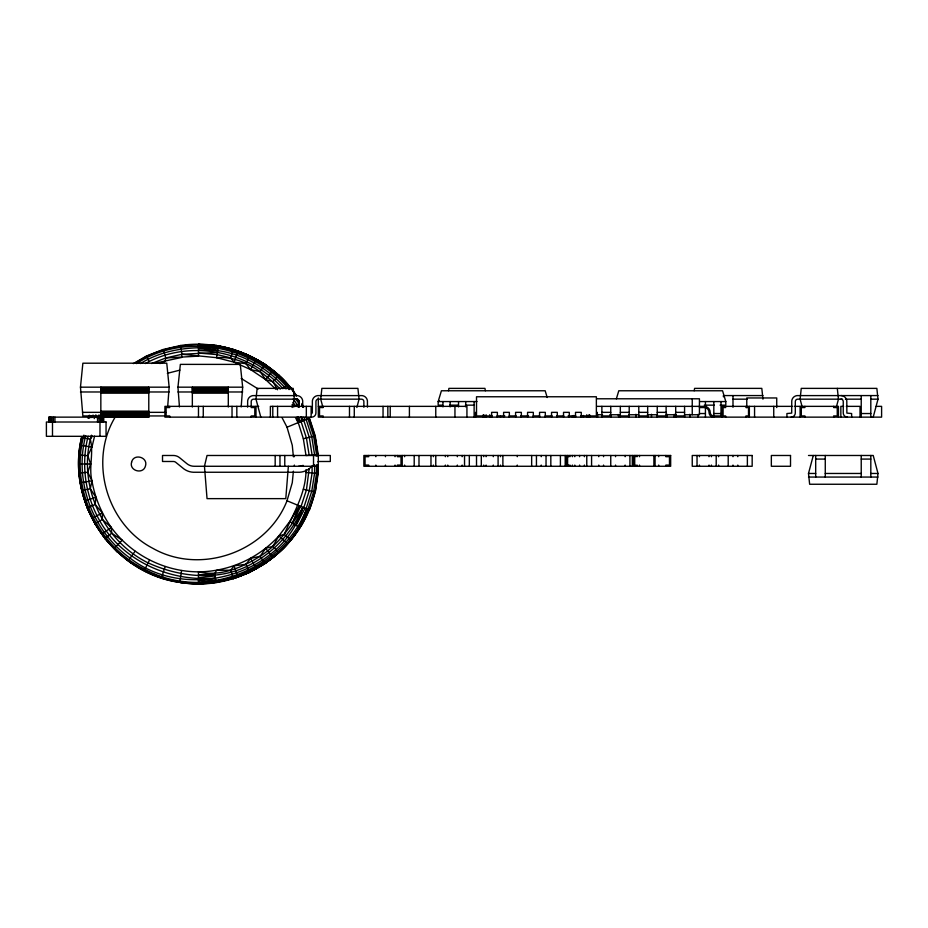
<?xml version="1.0" encoding="UTF-8"?>
<svg xmlns="http://www.w3.org/2000/svg" width="928" height="928" viewBox="0 0 928 928"><rect width="100%" height="100%" fill="white"/><g stroke="black" fill="none" stroke-linecap="round" stroke-linejoin="round"><path stroke-width="1.39" d="M314.894 492.002C301.925 550.988 240.097 592.505 180.612 582.506C113.576 574.049 65.447 502.558 81.629 437.332L81.56 440.127M202.524 583.202C125.419 588.143 63.881 511.502 81.629 437.332L90.294 439.304C93.972 452.899 88.543 467.051 91.942 480.878C94.888 497.605 101.465 513.486 111.209 527.394C131.3 554.874 164.442 571.764 198.476 571.857C220.145 576.972 241.964 567.658 260.084 556.29C278.794 544.4 291.23 525.666 302.957 507.372C281.915 576.3 185.762 601.854 130.094 558.122C92.255 531.187 73.718 480.484 85.747 435.592M91.431 435.197C77.152 484.172 102.277 540.421 148.097 562.867C180.716 577.761 221.212 581.798 253.158 563.029C275.5 550.803 292.993 530.746 302.957 507.372M439.362 401.441L439.408 400.78M165.312 415.941L82.87 415.941L80.469 387.173L82.87 363.208L166.762 363.184L169.151 387.173L167.666 406.916M82.035 437.424C72.28 476.656 85.585 520.028 114.016 548.46L122.206 540.27L111.72 533.182L111.209 527.394L102.382 519.483L102.37 512.964L95.178 504.542L95.897 497.327L90.294 488.696L91.942 480.878L87.824 472.294L90.608 464L87.824 455.706L91.942 447.122L94.575 436.16M241.187 406.916L242.672 387.173L240.282 364.402L180.357 364.379L177.956 387.173L179.452 406.916M293.399 471.192L292.274 482.699L287.019 500.772C267.09 551.928 200.529 575.522 152.842 548.32C106.766 524.529 88.195 460.984 115.466 416.626M296.542 395.676C271.684 358.556 224.634 338.778 180.612 345.494L181.934 354.276L181.598 357.466L154.373 363.312M216.004 345.796L216.05 345.448C192.432 342.954 168.212 346.19 146.647 356.387M79.518 453.711L81.154 442.842M309.163 509.948L308.838 509.82C289.443 559.944 233.462 590.463 180.612 582.506L164.592 578.492M180.612 582.506L179.788 581.972L181.598 570.534M216.004 582.25L198.476 583.851L198.476 571.857C228.822 571.636 258.46 558.389 278.852 535.92L284.212 534.447C293.178 513.462 306.124 493.313 306.008 469.649M286.81 500.691L309.407 510.052L315.242 492.095L317.77 473.408L317.77 464.719M315.242 492.095L318.188 473.442L318.327 455.486L207.037 455.486L204.462 466.274L207.037 498.638L285.789 498.638L288.364 466.274M448.526 390.769L448.908 388.38L484.961 388.38L485.344 390.769M694.202 390.769L694.585 388.38L761.807 388.38L762.955 399.168M808.497 455.486L873.213 455.486L878.004 473.466L876.856 484.254L809.645 484.254L808.497 473.466L813.288 455.486M290.162 388.67C268.041 361.166 233.392 346.016 198.476 344.566C233.798 344.195 268.61 360.737 290.754 388.171C273.319 365.481 244.841 350.076 216.05 345.448L218.486 346.144L216.526 357.663L181.934 354.276L165.764 357.964L151.612 363.521M163.247 349.81L165.764 357.964L165.149 361.421L159.929 363.579M292.134 407.462L294.35 399.168L293.202 388.38L257.149 388.38L256 399.168L260.791 417.136M356.862 407.462L359.066 399.168L357.918 388.38L321.865 388.38L320.717 399.168L322.932 407.462M836.244 407.462L838.46 399.168L837.311 388.38M873.213 417.136L878.004 399.168L876.856 388.38L801.247 388.38L800.11 399.168L802.314 407.462M83.903 435.128C69.797 486.933 96.57 545.687 144.791 569.351C203.661 601.332 284.072 572.054 308.061 509.495C300.034 531.651 284.328 550.362 264.851 563.424L264.364 562.693M88.16 436.206C81.281 462.608 84.703 491.388 97.034 515.69C118.343 559.143 168.119 582.262 215.389 578.132M442.459 405.153L438.167 405.153L438.167 401.557L441.415 390.769L545.177 390.769L547.207 397.52M616.354 398.866L618.79 390.769L722.552 390.769L725.8 401.557L725.8 405.153L720.07 405.153M275.813 389.203L265.686 379.633L250.618 369.576L234.076 362.187L230.666 357.814L233.241 349.311M179.788 581.972L163.154 578.527L163.548 577.216M163.154 578.527L161.565 577.587L165.149 566.579M301.032 506.584L306.426 489.972L309.163 468.698M303.758 507.709L309.291 490.668L312.098 472.967L312.098 466.065M306.089 508.672L311.75 491.248L314.615 473.164L314.615 464.708M307.887 509.426L313.641 491.712L316.552 473.315L316.552 464.719M280.256 389.087C263.61 372.232 241.442 355.621 216.526 357.663L234.076 362.187L237.928 351.155L233.125 349.694M298.909 527.208L306.762 508.95C289.408 552.531 244.714 580.661 198.476 582.239M88.346 418.006L89.413 415.663M89.587 418.18L90.77 415.558M91.918 417.635L93.078 415.048M94.192 418.621L95.897 414.839M97.394 418.54L99.052 414.851M277.542 389.783L272.96 381.744L265.686 379.633L260.084 371.71L250.618 369.576L245.885 363.672L249.562 355.911C267.856 365.377 285.058 378.299 296.299 395.838M88.114 417.728L89.308 415.245M146.473 571.973L147.065 570.743M88.056 417.89L89.204 415.57M300.626 506.41L292.39 523.102L299.373 505.888L289.768 521.455L278.852 535.92L272.96 546.256L265.686 548.367L260.084 556.29L250.618 558.424L245.885 564.328L234.076 565.813L230.666 570.186L216.526 570.337L214.751 573.759L216.05 582.552M308.235 511.026L300.927 525.503L290.8 539.864L278.678 552.578L265.025 563.679L249.69 572.356L233.241 578.689L230.666 570.186M149.512 560.106L144.246 570.418L128.273 560.628L114.016 548.46M296.125 525.457L305.034 508.242M233.241 578.689C261.383 569.131 287.39 550.304 301.554 523.81M304.894 517.453L308.224 511.108M250.618 369.576L256.267 359.345L264.851 364.576L278.713 375.388L290.8 388.136L289.072 389.563C253.588 345.494 184.44 332.015 136.578 363.59M90.294 439.304L92.394 436.067M260.084 371.71L265.025 364.321L278.644 375.469M130.964 563.018L124.712 557.6M128.273 560.628L135.07 551.267M265.686 379.633L272.96 370.504M99.679 418.192L101.465 416.08M290.754 539.829C277.275 557.02 258.204 569.154 237.893 576.74L234.076 565.813M299.558 527.614L301.229 525.677L308.885 509.832L299.651 527.672L289.768 521.455M272.96 381.744L278.922 375.156M116.963 551.858L112.52 546.569M287.564 384.285L282.785 388.565C249.504 350.796 189.706 338.72 145.394 363.544M313.803 464.974L308.931 468.918A17.528 17.528 0 0 1 299.628 472.248L193.198 472.248A17.528 17.528 0 0 1 183.895 468.918L175.67 462.237A3.921 3.921 0 0 0 173.582 461.494L162.516 461.483L162.516 455.486L173.362 455.486A9.906 9.906 0 0 1 179.638 457.736L186.899 463.675A11.53 11.53 0 0 0 194.207 466.274L318.327 466.274M104.771 538.727L111.72 533.182M101.848 534.203L111.209 527.394M133.354 363.602L146.473 356.027L163.154 349.473L180.612 345.494M134.722 363.208L146.624 356.329M140.464 363.532C163.514 349.253 191.539 346.051 218.103 348.394M102.382 519.483L94.679 523.926M92.058 518.218L102.37 512.964M293.399 456.808L292.274 445.301L287.019 427.228L282.077 417.693M286.81 427.309L302.957 420.628L301.565 416.626M306.762 419.05L309.407 417.948L315.242 435.905L318.188 454.558L306.008 455.52L303.352 438.758L296.6 417.391M308.119 418.482L309.407 417.948M86.919 507.79L95.178 504.542M233.137 578.364L249.69 572.356L245.885 564.328M84.877 500.911L95.897 497.327M167.342 373.323L179.904 370.133M303.352 438.758L315.242 435.905M81.629 490.668L90.294 488.696M80.504 482.688L91.942 480.878M198.476 577.854L215.064 575.905M195.738 583.294L215.876 581.38M181.934 354.276L217.407 352.466M78.961 472.955L87.824 472.294M198.476 574.966L214.751 573.759M198.476 583.434L201.167 583.236M213.289 582.343L206.561 582.842L214.646 582.308M311.611 413.54L312.33 412.832L312.376 400.78A5.997 5.997 0 0 1 317.538 395.606L362.245 395.606A5.997 5.997 0 0 1 367.418 400.78L367.453 407.137M165.764 357.964L198.476 356.143L198.476 344.149M198.476 580.336L215.667 579.988M80.469 387.173L169.151 387.173M177.956 387.173L242.672 387.173M100.839 387.475L148.782 387.475M192.34 387.475L228.3 387.475M100.839 387.834L148.782 387.834M192.34 387.834L228.3 387.834M100.839 388.322L148.782 388.322M192.34 388.322L228.3 388.322M100.839 388.936L148.782 388.936M192.34 388.936L228.3 388.936M100.839 389.644L148.782 389.644M192.34 389.644L228.3 389.644M100.839 390.456L148.782 390.456M192.34 390.456L228.3 390.456M100.839 391.314L148.782 391.314M192.34 391.314L228.3 391.314M80.469 391.976L100.839 391.976M148.782 391.976L169.151 391.976M177.956 391.976L192.34 391.976M228.3 391.976L242.672 391.976M100.839 392.231L148.782 392.231M192.34 392.231L228.3 392.231M100.839 393.17L148.782 393.17M192.34 393.17L228.3 393.17M762.955 395.572L723.399 395.572L723.399 396.801M878.004 395.572L796.92 395.606A5.997 5.997 0 0 0 791.758 400.78L791.688 413.099L786.921 413.54L786.921 417.136M596.727 398.785L699.434 398.785L699.434 414.746L685.003 414.746M732.992 399.168L747.26 399.168M842.531 399.168L797.709 399.168A2.401 2.401 0 0 0 795.308 401.557L795.308 412.948A4.199 4.199 0 0 1 791.12 417.136M845.408 399.168L861.23 399.168M870.812 399.168L878.004 399.168M438.167 401.557L477.004 401.557M699.677 401.557L725.8 401.557M449.628 405.153L458.212 405.153M465.38 405.153L473.964 405.153M704.317 405.153L714.34 405.153M258.738 406.36L164.917 406.36L164.917 417.136L311.727 417.136A4.199 4.199 0 0 0 315.926 412.948L315.926 401.557A2.401 2.401 0 0 1 318.327 399.168L361.468 399.168A2.401 2.401 0 0 1 363.869 401.557L363.869 407.253M318.327 406.36L466.935 406.36L466.935 417.136M596.727 406.36L704.224 406.36A5.997 5.997 0 0 1 710.222 412.345A3.596 3.596 0 0 0 713.818 415.941L722.03 415.941M792.431 406.36L722.239 406.36L722.239 417.136M794.356 406.36L838.46 406.36L838.46 417.136M843.587 406.36L840.849 406.36L840.849 417.136M846.336 406.36L860.024 406.36L860.024 417.136M876.125 406.36L881.6 406.36L881.6 417.136L318.327 417.136L318.327 397.961M699.434 407.554L704.224 407.554A4.791 4.791 0 0 1 709.027 412.345A4.791 4.791 0 0 0 713.818 417.148L713.818 401.557M100.839 411.15L148.782 411.15M100.839 412.09L148.782 412.09M82.511 412.345L101.152 412.345M148.48 412.345L165.706 412.345M601.878 412.345L610.752 412.345M620.333 412.345L629.207 412.345M638.789 412.345L647.663 412.345M657.244 412.345L666.118 412.345M675.7 412.345L684.574 412.345M100.839 412.995L148.782 412.995M699.677 413.54L705.431 413.54M713.818 413.54L721.01 413.54M861.23 413.54L870.812 413.54M100.839 413.865L148.782 413.865M100.839 414.665L148.782 414.665M596.727 414.746L602.516 414.746M609.754 414.746L619.881 414.746M628.569 414.746L638.696 414.746M647.384 414.746L657.511 414.746M666.188 414.746L676.326 414.746M100.839 415.384L148.782 415.384M492.339 415.941L476.516 415.941L476.516 396.766L596.368 396.766L596.368 415.941L580.545 415.941M496.909 415.941L504.797 415.941M509.101 415.941L516.304 415.941M520.62 415.941L528.589 415.941M533.066 415.941L539.667 415.941M545.072 415.941L552.264 415.941M556.58 415.941L563.783 415.941M568.087 415.941L575.766 415.941M601.878 415.941L610.752 415.941M620.333 415.941L629.207 415.941M638.789 415.941L647.663 415.941M657.244 415.941L666.118 415.941M675.7 415.941L684.574 415.941M100.839 416.486L148.782 416.486M100.839 416.846L148.782 416.846M100.839 417.066L148.782 417.066M568.806 456.692L566.405 456.692L566.405 465.079L568.806 465.079M815.689 459.082L825.27 459.082M861.23 459.082L870.812 459.082M79.042 464L90.608 464M808.497 473.466L815.689 473.466M825.27 473.466L861.23 473.466M870.812 473.466L878.004 473.466M808.497 477.062L878.004 477.062M198.476 350.146C231.814 347.35 264.515 364.078 286.044 388.913M198.476 345.761L218.335 347.014M840.965 395.572L841.638 395.606A5.997 5.997 0 0 1 846.8 400.78L846.87 413.099L851.637 413.54L851.637 417.136M202.524 344.798L198.476 344.497L201.33 344.798M206.561 345.1L214.646 345.692M78.961 455.045L87.824 455.706M183.408 582.366L190.252 582.888M306.008 472.48L318.188 473.442M207.048 345.286L211.329 345.645M198.476 353.034L217.048 354.6L230.666 357.814M234.076 362.187L245.885 363.672M198.476 347.664L217.79 350.25M80.504 445.312L91.942 447.122M217.314 346.086L231.826 349.346M218.486 346.144C235.028 349.125 250.653 355.714 265.025 364.321M303.352 489.242L314.836 491.991M147.9 572.17L163.247 578.19M144.246 570.418L161.565 577.587M241.141 378.427L258.216 389.006M131.161 562.739L146.624 571.671M117.195 551.603L122.566 555.884M290.8 539.864L284.212 534.447M278.852 535.92L287.564 543.715M287.483 384.354L291.079 387.916M109.713 543.541L105.05 538.507L94.981 523.752L87.232 507.662M278.678 552.578L272.96 546.256M265.686 548.367L272.96 557.496M297.122 398.541L299.442 401.824M295.696 398.959L299.002 403.657L293.619 406.893L292.042 404.666M293.329 398.843L298.677 407.137M293.074 402.381L295.475 405.78M300.614 417.194L302.957 420.628L301.078 416.916M264.828 563.389L260.084 556.29M250.618 558.424L256.267 568.655M295.533 417.693L298.097 422.634M302.11 404.933L303.363 407.322M301.844 403.529L303.584 407.195M303.758 417.24L305.034 419.758M147.065 357.257L146.473 356.027L149.072 361.421M298.294 416.684L300.626 421.59M302.064 404.944L303.154 407.404M297.447 417.032L299.373 422.112L307.887 418.574L313.641 436.288L316.552 454.685M297.401 404.62L298.329 407.288M309.07 418.087L314.894 435.998M306.089 419.328L311.75 436.752L314.615 454.836M303.758 420.291L309.291 437.332L312.098 455.033M301.032 421.416L306.426 438.028L309.163 455.265M82.372 491.91L86.826 506.34M618.071 414.48L618.79 417.136M315.126 437.424L317.388 451.727M314.836 436.009L317.77 454.592M79.518 474.289L81.154 485.158M81.56 487.873L81.966 490.587M870.812 395.572L870.812 417.136M870.812 455.486L870.812 477.062M861.23 395.572L861.23 417.136M861.23 455.486L861.23 477.062M833.657 406.36L833.657 407.554L837.253 407.554L837.253 415.941L833.657 415.941L833.657 417.136M825.27 455.486L825.27 477.062M815.689 455.486L815.689 477.062M804.901 406.36L804.901 407.554L801.305 407.554L801.305 415.941L804.901 415.941L804.901 417.136M800.11 406.36L800.11 417.136M776.736 407.554L776.736 397.961L746.773 397.961L746.773 407.554M773.743 406.36L773.743 417.136M754.568 406.36L754.568 417.136M749.36 406.36L749.36 417.136M747.376 455.486L747.376 466.274M745.973 406.36L745.973 407.554L748.513 407.554L748.513 415.941L745.973 415.941L745.973 417.136M737.783 455.486L737.783 456.692M737.783 465.079L737.783 466.274M732.992 395.572L732.992 407.253M732.992 455.486L732.992 456.692M732.992 465.079L732.992 466.274M728.202 455.486L728.202 466.274M725.626 406.36L725.626 407.554L723.086 407.554L723.086 415.941L725.626 415.941L725.626 417.136M721.01 401.557L721.01 416.312M718.608 455.486L718.608 456.692M718.608 465.079L718.608 466.274M716.207 455.486L716.207 466.274M711.416 455.486L711.416 456.692M711.416 465.079L711.416 466.274M709.027 455.486L709.027 456.692M709.027 465.079L709.027 466.274M705.431 401.557L705.431 417.136M699.434 455.486L699.434 456.692M699.434 465.079L699.434 466.274M698.239 414.282L698.239 417.136M697.032 455.486L697.032 466.274M692.242 398.785L692.242 414.746M689.84 414.282L689.84 417.136M684.574 406.36L684.574 417.148M675.7 406.36L675.7 417.148M674.262 414.282L674.262 417.136M667.07 414.282L667.07 417.136M666.118 406.36L666.118 417.148M665.875 455.486L665.875 456.692L669.471 456.692L669.471 465.079L665.875 465.079L665.875 466.274M658.683 455.486L658.683 456.692M658.683 465.079L658.683 466.274M657.244 406.36L657.244 417.148M655.087 455.486L655.087 466.274M653.892 455.486L653.892 466.274M651.491 414.282L651.491 417.136M647.663 406.36L647.663 417.148M639.508 455.486L639.508 456.692M639.508 465.079L639.508 466.274M638.789 406.36L638.789 417.148M637.118 455.486L637.118 456.692M637.118 465.079L637.118 466.274M635.912 414.282L635.912 417.136M635.912 455.486L635.912 456.692M635.912 465.079L635.912 466.274M634.717 455.486L634.717 466.274M633.522 456.692L633.522 465.079M632.316 455.486L632.316 466.274M629.926 455.486L629.926 466.274M629.207 406.36L629.207 417.148M625.124 455.486L625.124 456.692M625.124 465.079L625.124 466.274M620.333 406.36L620.333 417.148M615.542 455.486L615.542 456.692M615.542 465.079L615.542 466.274M610.752 406.36L610.752 417.148M610.752 455.486L610.752 466.274M603.56 455.486L603.56 456.692M603.56 465.079L603.56 466.274M601.878 406.36L601.878 417.148M598.757 455.486L598.757 456.692M598.757 465.079L598.757 466.274M597.562 414.445L597.562 417.136M597.319 412.345L597.319 417.136M591.577 455.486L591.577 466.274M589.651 414.746L589.651 417.136M588.978 414.746L588.978 417.136M586.774 414.746L586.774 417.136M586.774 455.486L586.774 466.274M584.385 455.486L584.385 456.692M584.385 465.079L584.385 466.274M583.422 415.466L583.422 417.148M581.264 417.136L581.264 412.345L575.511 412.345L575.511 417.136M579.582 455.486L579.582 456.692M579.582 465.079L579.582 466.274M574.792 455.486L574.792 456.692M574.792 465.079L574.792 466.274M573.829 415.466L573.829 417.148M572.39 415.941L572.39 417.136M572.39 455.486L572.39 456.692M572.39 465.079L572.39 466.274M570.001 455.486L570.001 456.692M570.001 465.079L570.001 466.274M569.282 417.136L569.282 412.345L563.528 412.345L563.528 417.136M567.6 455.486L567.6 466.274M565.21 455.486L565.21 466.274M560.408 455.486L560.408 466.274M557.299 417.136L557.299 412.345L551.545 412.345L551.545 417.136M550.826 455.486L550.826 466.274M546.035 455.486L546.035 466.274M545.316 417.136L545.316 412.345L539.562 412.345L539.562 417.136M541.233 455.486L541.233 456.692M541.233 465.079L541.233 466.274M536.442 455.486L536.442 466.274M533.322 417.136L533.322 412.345L527.568 412.345L527.568 417.136M531.651 455.486L531.651 466.274M521.339 417.136L521.339 412.345L515.585 412.345L515.585 417.136M517.267 455.486L517.267 456.692M517.267 465.079L517.267 466.274M509.356 417.136L509.356 412.345L503.602 412.345L503.602 417.136M502.883 455.486L502.883 466.274M500.494 415.941L500.494 417.136M500.494 455.486L500.494 456.692M500.494 465.079L500.494 466.274M498.092 455.486L498.092 466.274M497.373 417.136L497.373 412.345L491.62 412.345L491.62 417.136M493.302 455.486L493.302 456.692M493.302 465.079L493.302 466.274M489.706 414.746L489.706 417.136M486.11 414.746L486.11 417.136M486.11 455.486L486.11 456.692M486.11 465.079L486.11 466.274M483.906 414.746L483.906 417.136M483.708 455.486L483.708 456.692M483.708 465.079L483.708 466.274M483.233 414.746L483.233 417.136M481.307 455.486L481.307 466.274M476.516 455.486L476.516 466.274M475.565 412.345L475.565 417.136M474.127 401.557L474.127 417.136M469.324 455.486L469.324 466.274M465.728 401.557L465.728 406.858M464.534 455.486L464.534 466.274M462.132 455.486L462.132 456.692M462.132 465.079L462.132 466.274M458.536 401.557L458.536 406.858M457.342 455.486L457.342 456.692M457.342 465.079L457.342 466.274M454.952 406.36L454.952 417.136M450.15 401.557L450.15 406.858M447.76 455.486L447.76 456.692M447.76 465.079L447.76 466.274M445.359 455.486L445.359 456.692M445.359 465.079L445.359 466.274M442.958 401.557L442.958 406.858M435.766 406.36L435.766 417.136M435.766 455.486L435.766 466.274M433.376 455.486L433.376 456.692M433.376 465.079L433.376 466.274M430.975 455.486L430.975 466.274M418.992 455.486L418.992 466.274M414.201 455.486L414.201 466.274M409.41 406.36L409.41 417.136M404.608 455.486L404.608 456.692M404.608 465.079L404.608 466.274M402.218 455.486L402.218 466.274M397.416 455.486L397.416 456.692L401.012 456.692L401.012 465.079L397.416 465.079L397.416 466.274M395.026 455.486L395.026 456.692M395.026 465.079L395.026 466.274M390.224 406.36L390.224 417.136M387.834 406.36L387.834 417.136M385.433 455.486L385.433 456.692M385.433 465.079L385.433 466.274M383.044 406.36L383.044 417.136M375.852 455.486L375.852 456.692M375.852 465.079L375.852 466.274M368.66 455.486L368.66 456.692L365.064 456.692L365.064 465.079L368.66 465.079L368.66 466.274M354.276 406.36L354.276 417.136M349.485 406.36L349.485 417.136M323.118 406.36L323.118 407.554L319.522 407.554L319.522 415.941L323.118 415.941L323.118 417.136M313.525 455.486L313.525 466.274M311.135 417.136L311.135 406.36L270.384 406.36L270.384 417.136M306.333 406.36L306.333 417.136M302.737 407.137L302.702 400.78A5.997 5.997 0 0 0 297.528 395.606L252.822 395.606A5.997 5.997 0 0 0 247.66 400.78L247.614 407.137M299.141 407.253L299.141 401.557A2.401 2.401 0 0 0 296.751 399.168L253.599 399.168A2.401 2.401 0 0 0 251.21 401.557L251.21 407.554L254.806 407.554L254.806 415.941L251.21 415.941L251.21 417.136M294.35 455.486L294.35 456.692M294.35 465.079L294.35 466.274M284.768 455.486L284.768 466.274M279.966 455.486L279.966 466.274M277.576 406.36L277.576 417.136M275.175 455.486L275.175 466.274M272.786 406.36L272.786 417.136M256 406.36L256 417.136M236.826 406.36L236.826 417.136M232.035 406.36L232.035 417.136M228.3 387.173L228.3 406.998M203.267 406.36L203.267 417.136M198.476 406.36L198.476 417.136M192.34 387.173L192.34 406.998M169.708 406.36L169.708 407.554L166.112 407.554L166.112 415.941L169.708 415.941L169.708 417.136M148.782 387.173L148.782 417.136L48.836 417.136L48.836 422.008M103.634 417.136L103.634 422.008M103.426 417.136L103.426 422.008M102.811 417.136L102.811 422.008M101.848 417.136L101.848 422.008M100.839 387.173L100.839 417.136M100.584 417.136L100.584 422.008M99.98 422.008L99.98 436.311M99.122 417.136L99.122 422.008M97.544 417.136L97.544 422.008M79.309 455.068L79.309 472.932M54.926 417.136L54.926 422.008M53.348 417.136L53.348 422.008M52.49 422.008L52.49 436.311M51.875 417.136L51.875 422.008M50.622 417.136L50.622 422.008M49.648 417.136L49.648 422.008M49.045 417.136L49.045 422.008M303.12 465.369A11.53 11.53 0 0 1 298.63 466.274M317.933 461.796A3.921 3.921 0 0 1 319.244 461.494L330.31 461.483L330.31 455.486L319.464 455.486A9.906 9.906 0 0 0 316.135 456.066M840.849 399.168A2.401 2.401 0 0 1 843.25 401.557L843.25 412.948A4.199 4.199 0 0 0 847.438 417.136M131.602 462.144C128.876 470.972 143.446 474.869 145.499 465.856C148.225 457.028 133.655 453.131 131.602 462.144M106.059 422.008L46.4 422.008L46.4 436.311L106.059 436.311L106.059 422.008M670.666 455.486L363.869 455.486L363.869 466.274L670.666 466.274L670.666 455.486M752.167 455.486L692.242 455.486L692.242 466.274L752.167 466.274L752.167 455.486M790.517 455.486L771.342 455.486L771.342 466.274L790.517 466.274L790.517 455.486M249.562 355.911L237.928 351.155L249.516 356.016"/></g></svg>
